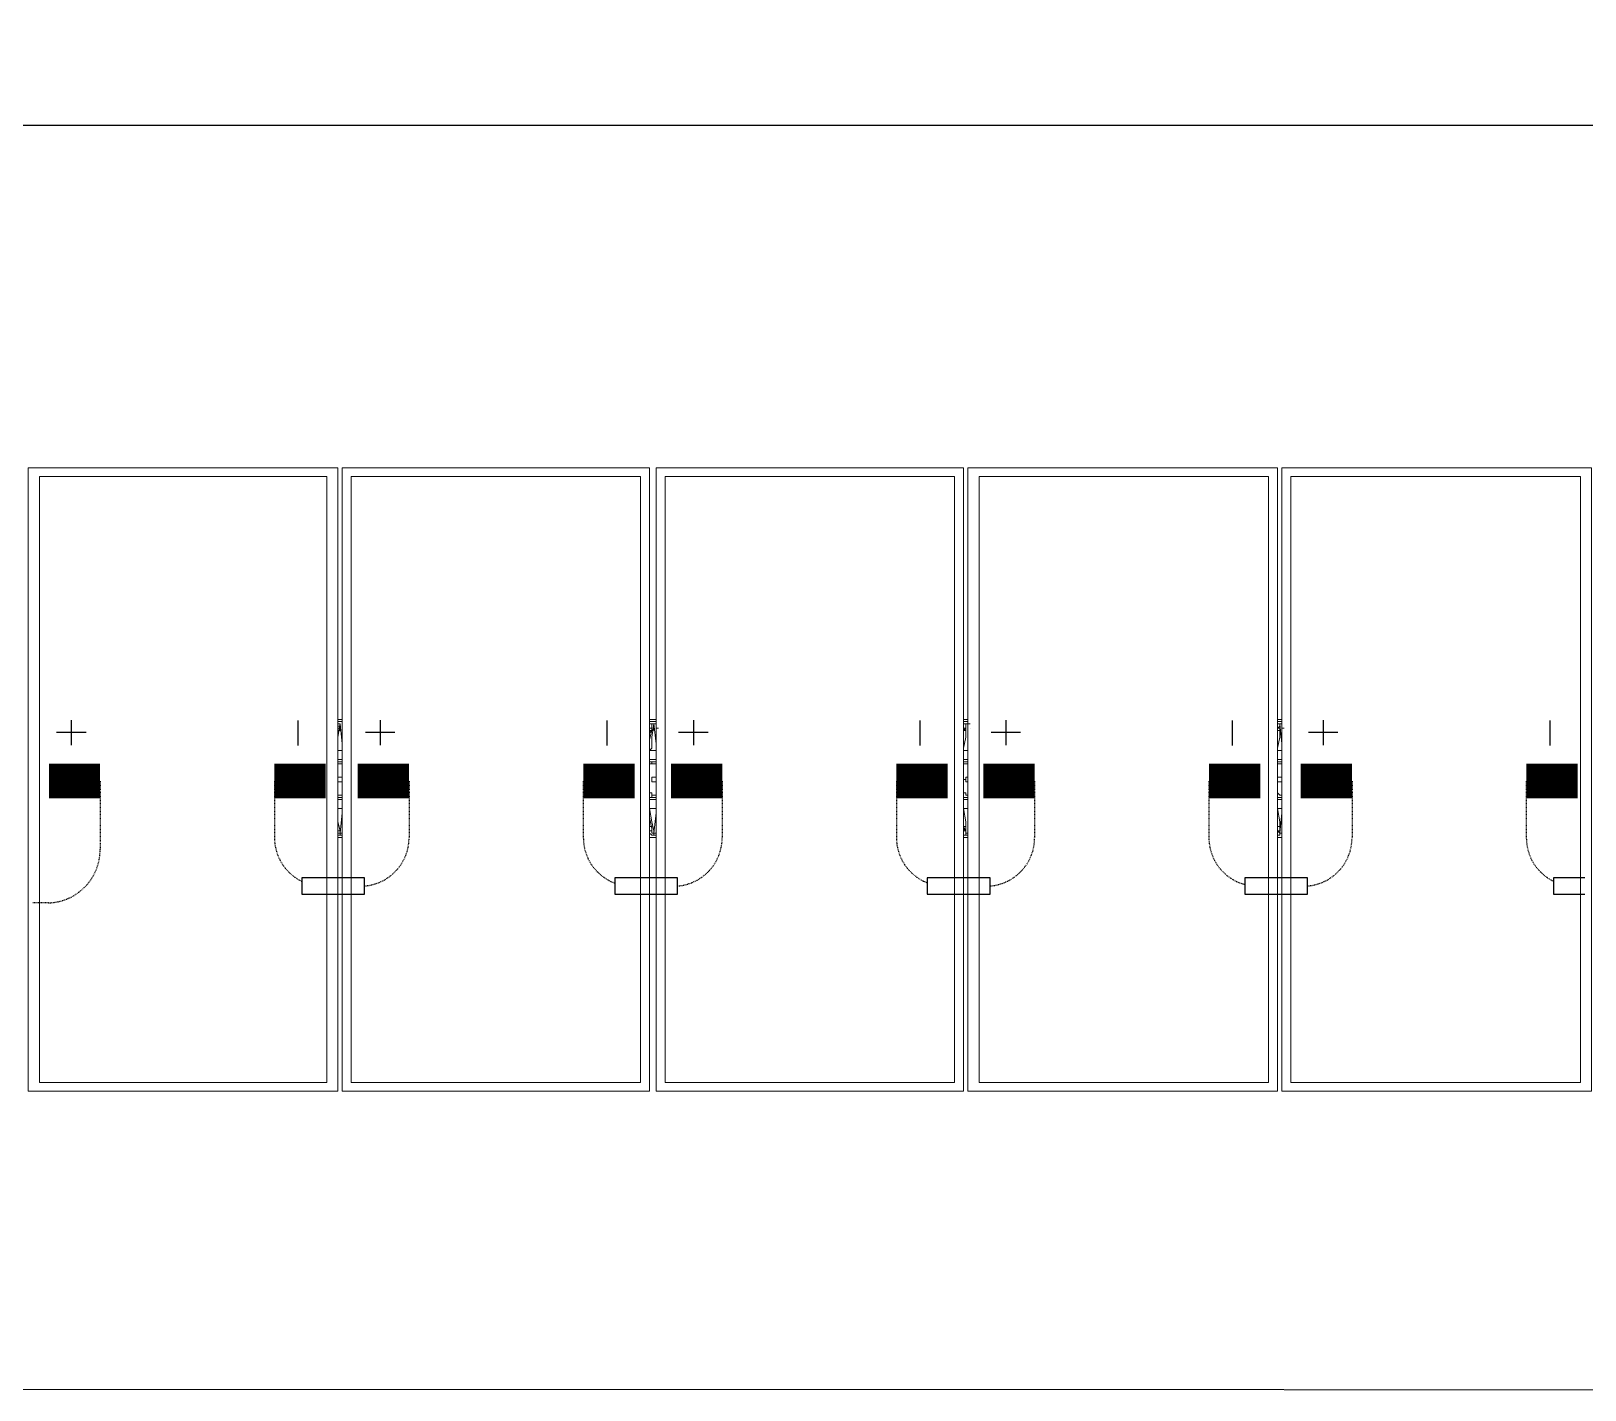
# Model space of a CAD drawing. Header units: feet. Extents: x -13743 to 68376, y -48 to 67763.
# Drawn here: x 3040.8 to 3266.4, y 9317.7 to 9515.1 of the extents above; entities that cross this region are included whole.
import ezdxf
from ezdxf.lldxf.tags import DXFTag

# ---------------------------------------------------------------- set-up
doc = ezdxf.new("R2010")
doc.units = ezdxf.units.FT
doc.header["$MEASUREMENT"] = 0
doc.linetypes.add('HIDDEN', pattern=[0.375, 0.25, -0.125])
for name, color, linetype in [('E-DC HARNESS-POS', 10, 'DC HARNESS CABLE'), ('E-HARN-COMP', 8, 'Continuous'), ('E-TRNK-CABL-NEG', 6, 'HIDDEN'), ('E-TRUNK-CABLE-POS', 6, 'HIDDEN'), ('G-ANNO-TEXT', 1, 'Continuous'), ('Polarity-Text', 7, 'Continuous')]:
    doc.layers.add(name, color=color, linetype=linetype)
doc.styles.get("Standard").update_dxf_attribs({"font": 'arial.ttf'})
tags = doc.linetypes.add('DC HARNESS CABLE', pattern='A,0.5,-0.2,["DH",Standard,S=0.1,R=0,X=-0.1,Y=-0.05],-0.2', length=0.9).pattern_tags.tags
tags[6] = DXFTag(74, 10)

# ---------------------------------------------------------------- blocks, each defined once
blk = doc.blocks.new('A$C4742fff2')
at = {"lineweight": 5}
for points in [[(4.1098, 0), (4.3415, 0), (4.3415, 0.4666), (4.1098, 0.4666)], [(4.5748, 0.4666), (4.3448, 0.4666), (4.3448, 0), (4.5748, 0)], [(4.8098, 0.4666), (4.5798, 0.4666), (4.5798, 0), (4.8098, 0)], [(4.8131, 0), (5.0448, 0), (5.0448, 0.4666), (4.8131, 0.4666)], [(5.0481, 0), (5.2798, 0), (5.2798, 0.4666), (5.0481, 0.4666)], [(4.1182, 0.46), (4.3332, 0.46), (4.3332, 0.0067), (4.1182, 0.0067)], [(4.3515, 0.46), (4.5681, 0.46), (4.5681, 0.0067), (4.3515, 0.0067)], [(4.5865, 0.46), (4.8031, 0.46), (4.8031, 0.0067), (4.5865, 0.0067)], [(4.8215, 0.46), (5.0381, 0.46), (5.0381, 0.0067), (4.8215, 0.0067)], [(5.2715, 0.0067), (5.2715, 0.46), (5.0548, 0.46), (5.0548, 0.0067)], [(4.3432, 0.235), (4.3415, 0.235), (4.3415, 0.2317), (4.3448, 0.2317), (4.3448, 0.2333), (4.3448, 0.235)], [(4.5781, 0.235), (4.5765, 0.235), (4.5765, 0.2317), (4.5798, 0.2317), (4.5798, 0.2333), (4.5798, 0.235)], [(4.8131, 0.235), (4.8115, 0.235), (4.8115, 0.2333), (4.8098, 0.2333), (4.8115, 0.2333), (4.8115, 0.2317), (4.8131, 0.2317), (4.8131, 0.2333)], [(5.0465, 0.235), (5.0448, 0.235), (5.0448, 0.2317), (5.0481, 0.2317), (5.0481, 0.2333), (5.0481, 0.235)]]:
    blk.add_lwpolyline(points, close=True, dxfattribs=at)
for points in [[(4.1182, 0.46), (4.1182, 0.0067)], [(4.3448, 0.2783), (4.3415, 0.2783)], [(4.3432, 0.255), (4.3415, 0.255), (4.3415, 0.265), (4.3432, 0.275), (4.3432, 0.2733), (4.3415, 0.2733), (4.3415, 0.2717), (4.3415, 0.27)], [(4.3432, 0.27), (4.3432, 0.2733)], [(4.5798, 0.2783), (4.5748, 0.2783)], [(4.5765, 0.255), (4.5748, 0.255), (4.5765, 0.2567), (4.5765, 0.265), (4.5781, 0.275)], [(4.5765, 0.27), (4.5765, 0.2717), (4.5765, 0.275), (4.5781, 0.275), (4.5798, 0.275)], [(4.5781, 0.27), (4.5781, 0.2733)], [(4.8131, 0.2783), (4.8098, 0.2783)], [(4.8148, 0.275), (4.8131, 0.275), (4.8115, 0.275), (4.8115, 0.2717), (4.8098, 0.27)], [(4.8115, 0.255), (4.8098, 0.255), (4.8098, 0.2567), (4.8115, 0.265), (4.8115, 0.275), (4.8131, 0.275)], [(4.8131, 0.27), (4.8131, 0.2733)], [(5.0481, 0.2783), (5.0448, 0.2783)], [(5.0465, 0.255), (5.0448, 0.255), (5.0448, 0.2567), (5.0465, 0.265), (5.0465, 0.275), (5.0481, 0.275), (5.0465, 0.275), (5.0465, 0.2733), (5.0448, 0.2717), (5.0448, 0.27)], [(5.0465, 0.27), (5.0465, 0.2733)], [(4.3432, 0.2483), (4.3415, 0.2483), (4.3415, 0.255)], [(4.3448, 0.2483), (4.3415, 0.2483)], [(4.3448, 0.2467), (4.3415, 0.2467), (4.3432, 0.2467)], [(4.3415, 0.2467), (4.3415, 0.245), (4.3448, 0.245)], [(4.5798, 0.2483), (4.5765, 0.2483), (4.5748, 0.2483), (4.5748, 0.255)], [(4.5748, 0.2483), (4.5765, 0.2483)], [(4.5798, 0.2467), (4.5765, 0.2467), (4.5748, 0.2467)], [(4.5798, 0.245), (4.5765, 0.245), (4.5748, 0.245)], [(4.5765, 0.245), (4.5765, 0.2467)], [(4.8115, 0.2483), (4.8098, 0.2483), (4.8098, 0.255)], [(4.8131, 0.2483), (4.8098, 0.2483)], [(4.8131, 0.2467), (4.8098, 0.2467), (4.8115, 0.2467)], [(4.8098, 0.2467), (4.8098, 0.245), (4.8131, 0.245)], [(5.0465, 0.2483), (5.0448, 0.2483), (5.0448, 0.255)], [(5.0481, 0.2483), (5.0448, 0.2483)], [(5.0481, 0.2467), (5.0448, 0.2467), (5.0465, 0.2467)], [(5.0448, 0.2467), (5.0448, 0.245), (5.0481, 0.245)], [(4.3448, 0.2233), (4.3448, 0.2217), (4.3415, 0.2217), (4.3415, 0.2233), (4.3415, 0.22), (4.3415, 0.2183)], [(4.5798, 0.2233), (4.5798, 0.2217), (4.5765, 0.2217), (4.5765, 0.2233), (4.5748, 0.2233)], [(4.5765, 0.22), (4.5765, 0.2233)], [(4.8131, 0.2233), (4.8131, 0.2217), (4.8115, 0.2217), (4.8115, 0.2233), (4.8098, 0.2233), (4.8098, 0.22), (4.8098, 0.2183)], [(5.0481, 0.2233), (5.0481, 0.2217), (5.0465, 0.2217), (5.0448, 0.2233), (5.0448, 0.22), (5.0448, 0.2183)], [(4.3448, 0.22), (4.3415, 0.22), (4.3432, 0.22)], [(4.3448, 0.2183), (4.3415, 0.2183), (4.3415, 0.2117), (4.3415, 0.2017), (4.3432, 0.195), (4.3432, 0.1933), (4.3448, 0.1933)], [(4.5798, 0.1933), (4.5781, 0.1933), (4.5781, 0.195), (4.5765, 0.2017), (4.5748, 0.2117), (4.5748, 0.2183), (4.5748, 0.22), (4.5765, 0.22), (4.5798, 0.22)], [(4.5798, 0.2183), (4.5765, 0.2183), (4.5748, 0.2183)], [(4.8131, 0.22), (4.8098, 0.22), (4.8115, 0.22)], [(4.8131, 0.1933), (4.8115, 0.1933), (4.8115, 0.2017), (4.8098, 0.2117), (4.8098, 0.2183), (4.8131, 0.2183)], [(5.0481, 0.22), (5.0448, 0.22), (5.0465, 0.22)], [(5.0481, 0.2183), (5.0448, 0.2183), (5.0448, 0.2117), (5.0465, 0.2017), (5.0465, 0.1933), (5.0481, 0.1933)], [(4.3415, 0.1983), (4.3415, 0.195), (4.3415, 0.1933), (4.3432, 0.1933), (4.3432, 0.1917), (4.3448, 0.1917)], [(4.5781, 0.1917), (4.5781, 0.1933), (4.5765, 0.1933), (4.5765, 0.195), (4.5765, 0.1983)], [(4.8098, 0.1983), (4.8115, 0.195), (4.8115, 0.1917), (4.8131, 0.1917), (4.8131, 0.1933), (4.8131, 0.1967)], [(5.0448, 0.1983), (5.0448, 0.195), (5.0465, 0.1933), (5.0465, 0.1917), (5.0465, 0.1933), (5.0465, 0.1967)], [(4.3448, 0.19), (4.3415, 0.19)], [(4.3432, 0.1967), (4.3432, 0.1933), (4.3432, 0.1917)], [(4.5798, 0.19), (4.5748, 0.19)], [(4.5781, 0.1967), (4.5781, 0.1933), (4.5781, 0.1917), (4.5798, 0.1917)], [(4.8131, 0.19), (4.8098, 0.19)], [(5.0481, 0.19), (5.0448, 0.19)]]:
    blk.add_lwpolyline(points, dxfattribs=at)
at = {"color": 8, "lineweight": 5, "true_color": 0x808080}
for points in [[(4.3448, 0.2767), (4.3415, 0.2767)], [(4.3415, 0.2733), (4.3415, 0.275), (4.3432, 0.275), (4.3448, 0.26)], [(4.3415, 0.2633), (4.3415, 0.2717), (4.3432, 0.2717)], [(4.3415, 0.2667), (4.3415, 0.27), (4.3432, 0.27)], [(4.3432, 0.2733), (4.3432, 0.2733)], [(4.5798, 0.2767), (4.5748, 0.2767)], [(4.5748, 0.2733), (4.5748, 0.275), (4.5781, 0.275), (4.5798, 0.26)], [(4.5748, 0.2717), (4.5765, 0.2717), (4.5765, 0.27), (4.5748, 0.2633)], [(4.5748, 0.2667), (4.5748, 0.2683), (4.5765, 0.27), (4.5748, 0.27)], [(4.5781, 0.2733), (4.5781, 0.2733)], [(4.5798, 0.2717), (4.5798, 0.27), (4.5798, 0.2717), (4.5815, 0.2717)], [(4.8131, 0.2767), (4.8098, 0.2767)], [(4.8098, 0.2733), (4.8098, 0.275), (4.8115, 0.275)], [(4.8098, 0.2717), (4.8115, 0.2717), (4.8098, 0.27), (4.8098, 0.2633)], [(4.8098, 0.2667), (4.8098, 0.27), (4.8115, 0.27)], [(4.8131, 0.275), (4.8131, 0.26)], [(4.8131, 0.2733), (4.8131, 0.2733)], [(4.8148, 0.2717), (4.8148, 0.2717)], [(5.0481, 0.2767), (5.0448, 0.2767)], [(5.0448, 0.2733), (5.0448, 0.275), (5.0465, 0.275), (5.0481, 0.26)], [(5.0448, 0.2633), (5.0448, 0.2717), (5.0465, 0.2717)], [(5.0448, 0.2667), (5.0448, 0.27), (5.0465, 0.27)], [(5.0465, 0.2733), (5.0465, 0.2733)], [(5.0481, 0.2717), (5.0481, 0.27), (5.0481, 0.2717), (5.0498, 0.2717)], [(4.3448, 0.255), (4.3415, 0.255)], [(4.5798, 0.255), (4.5748, 0.255)], [(4.8131, 0.255), (4.8098, 0.255)], [(5.0481, 0.255), (5.0448, 0.255)], [(4.3415, 0.2117), (4.3448, 0.2117)], [(4.5748, 0.2117), (4.5798, 0.2117)], [(4.8098, 0.2117), (4.8131, 0.2117)], [(5.0448, 0.2117), (5.0481, 0.2117)], [(4.3415, 0.205), (4.3415, 0.195), (4.3432, 0.195)], [(4.3415, 0.1983), (4.3415, 0.2)], [(4.3448, 0.2083), (4.3432, 0.1933)], [(4.3448, 0.1983), (4.3448, 0.195), (4.3448, 0.1967)], [(4.5748, 0.195), (4.5765, 0.195), (4.5765, 0.1967), (4.5748, 0.205)], [(4.5748, 0.1983), (4.5765, 0.1983), (4.5748, 0.1983), (4.5748, 0.2)], [(4.5798, 0.2083), (4.5781, 0.1933)], [(4.5798, 0.1983), (4.5798, 0.195), (4.5798, 0.1967)], [(4.8098, 0.195), (4.8115, 0.195), (4.8098, 0.1967), (4.8098, 0.205)], [(4.8115, 0.1983), (4.8098, 0.1983), (4.8098, 0.2)], [(4.8131, 0.2083), (4.8131, 0.1933)], [(4.8131, 0.1967), (4.8131, 0.195), (4.8131, 0.1983)], [(5.0448, 0.205), (5.0448, 0.195), (5.0465, 0.195)], [(5.0465, 0.1983), (5.0448, 0.1983), (5.0448, 0.2)], [(5.0481, 0.2083), (5.0465, 0.1933)], [(5.0481, 0.1983), (5.0481, 0.195), (5.0481, 0.1967)], [(4.3432, 0.1917), (4.3415, 0.1917), (4.3415, 0.1933)], [(4.3448, 0.19), (4.3415, 0.19)], [(4.3432, 0.1933), (4.3432, 0.1933)], [(4.5781, 0.1917), (4.5765, 0.1917), (4.5748, 0.1933)], [(4.5798, 0.19), (4.5748, 0.19)], [(4.5781, 0.1933), (4.5781, 0.1933)], [(4.8115, 0.1917), (4.8098, 0.1917), (4.8098, 0.1933)], [(4.8131, 0.19), (4.8098, 0.19)], [(4.8131, 0.195), (4.8131, 0.195)], [(4.8131, 0.1933), (4.8131, 0.1933)], [(5.0465, 0.1917), (5.0448, 0.1917), (5.0448, 0.1933)], [(5.0481, 0.19), (5.0448, 0.19)], [(5.0465, 0.1933), (5.0465, 0.1933)]]:
    blk.add_lwpolyline(points, dxfattribs=at)
for points in [[(4.3448, 0.2717), (4.3448, 0.27)], [(4.8131, 0.2717), (4.8131, 0.27)]]:
    blk.add_lwpolyline(points, close=True, dxfattribs=at)

msp = doc.modelspace()

# ---------------------------------------------------------------- linework, layer by layer
at = {"layer": 'E-DC HARNESS-POS', "ltscale": 0.5}
msp.add_lwpolyline([(2261.08, 9317.81), (4184.35, 9317.72)], dxfattribs=at)
at = {"layer": 'E-HARN-COMP', "const_width": 5}
for points in [[(3043.35, 9406.14), (3050.8, 9406.14)], [(3076.11, 9406.14), (3083.56, 9406.14)], [(3088.21, 9406.14), (3095.67, 9406.14)], [(3120.97, 9406.14), (3128.42, 9406.14)], [(3133.69, 9406.14), (3141.14, 9406.14)], [(3166.44, 9406.14), (3173.9, 9406.14)], [(3179.06, 9406.14), (3186.52, 9406.14)], [(3211.82, 9406.14), (3219.27, 9406.14)], [(3225.16, 9406.14), (3232.62, 9406.14)], [(3257.92, 9406.14), (3265.37, 9406.14)]]:
    msp.add_lwpolyline(points, dxfattribs=at)
at = {"layer": 'E-HARN-COMP'}
for points in [[(3084.63, 9392.06), (3080.07, 9392.06), (3080.07, 9389.73), (3084.63, 9389.73)], [(3084.63, 9389.73), (3089.19, 9389.73), (3089.19, 9392.06), (3084.63, 9392.06)], [(3130.1, 9392.06), (3125.54, 9392.06), (3125.54, 9389.73), (3130.1, 9389.73)], [(3130.1, 9389.73), (3134.67, 9389.73), (3134.67, 9392.06), (3130.1, 9392.06)], [(3175.48, 9392.06), (3170.92, 9392.06), (3170.92, 9389.73), (3175.48, 9389.73)], [(3175.48, 9389.73), (3180.04, 9389.73), (3180.04, 9392.06), (3175.48, 9392.06)], [(3221.58, 9392.06), (3217.02, 9392.06), (3217.02, 9389.73), (3221.58, 9389.73)], [(3221.58, 9389.73), (3226.14, 9389.73), (3226.14, 9392.06), (3221.58, 9392.06)], [(3266.43, 9392.06), (3261.87, 9392.06), (3261.87, 9389.73), (3266.43, 9389.73)]]:
    msp.add_lwpolyline(points, dxfattribs=at)
at = {"layer": 'E-TRNK-CABL-NEG', "ltscale": 0.1}
for points in [[(3076.11, 9406.14), (3076.11, 9397.91, 0.28737), (3080.07, 9391.58, 0.28737)], [(3120.97, 9406.14), (3120.97, 9397.91, 0.313117), (3125.54, 9391.32, 0.313117)], [(3166.44, 9406.14), (3166.44, 9397.91, 0.30904), (3170.92, 9391.36, 0.30904)], [(3211.82, 9406.14), (3211.82, 9397.91, 0.338726), (3217.01, 9391.12, 0.338726)], [(3257.92, 9406.14), (3257.92, 9397.91, 0.286977), (3261.87, 9391.59, 0.286977)]]:
    msp.add_lwpolyline(points, format="xyb", dxfattribs=at)
at = {"layer": 'E-TRUNK-CABLE-POS', "ltscale": 0.1}
for points in [[(3050.8, 9406.14), (3050.8, 9396.18, -0.404462), (3043.32, 9388.44), (3041.02, 9388.44)], [(3095.67, 9406.14), (3095.67, 9397.91, -0.391396), (3089.19, 9390.9, -0.391396)], [(3141.14, 9406.14), (3141.14, 9397.91, -0.391396), (3134.67, 9390.9, -0.391396)], [(3186.52, 9406.14), (3186.52, 9397.91, -0.391396), (3180.04, 9390.9, -0.391396)], [(3232.62, 9406.14), (3232.62, 9397.91, -0.391396), (3226.14, 9390.9, -0.391396)]]:
    msp.add_lwpolyline(points, format="xyb", dxfattribs=at)
at = {"layer": 'G-ANNO-TEXT', "flags": 128}
msp.add_lwpolyline([(2247.39, 9487.76, -0.401002), (2263.39, 9501.4), (2810.32, 9501.4, 0.298343), (2828.82, 9515.05, 0.298343), (2847.33, 9501.4), (3437.26, 9501.4, -0.298343), (3455.77, 9487.76)], format="xyb", dxfattribs=at)
at = {"layer": 'Polarity-Text'}
for p, q in [((3046.61, 9414.99), (3046.61, 9411.37)), ((3079.5, 9414.92), (3079.5, 9411.3)), ((3091.47, 9414.99), (3091.47, 9411.37)), ((3124.37, 9414.92), (3124.37, 9411.3)), ((3136.95, 9414.99), (3136.95, 9411.37)), ((3169.84, 9414.92), (3169.84, 9411.3)), ((3182.32, 9414.99), (3182.32, 9411.37)), ((3215.22, 9414.92), (3215.22, 9411.3)), ((3228.42, 9414.99), (3228.42, 9411.37)), ((3261.32, 9414.92), (3261.32, 9411.3)), ((3048.75, 9413.18), (3044.47, 9413.18)), ((3093.61, 9413.18), (3089.34, 9413.18)), ((3139.08, 9413.18), (3134.81, 9413.18)), ((3184.46, 9413.18), (3180.19, 9413.18)), ((3230.56, 9413.18), (3226.29, 9413.18))]:
    msp.add_line(p, q, dxfattribs=at)

# ---------------------------------------------------------------- block references
at = {"xscale": 194.04614304, "yscale": 194.04614304, "zscale": 194.04614304}
msp.add_blockref('A$C4742fff2', (2242.87, 9361.08), dxfattribs=at)

doc.saveas('drawing.dxf')
